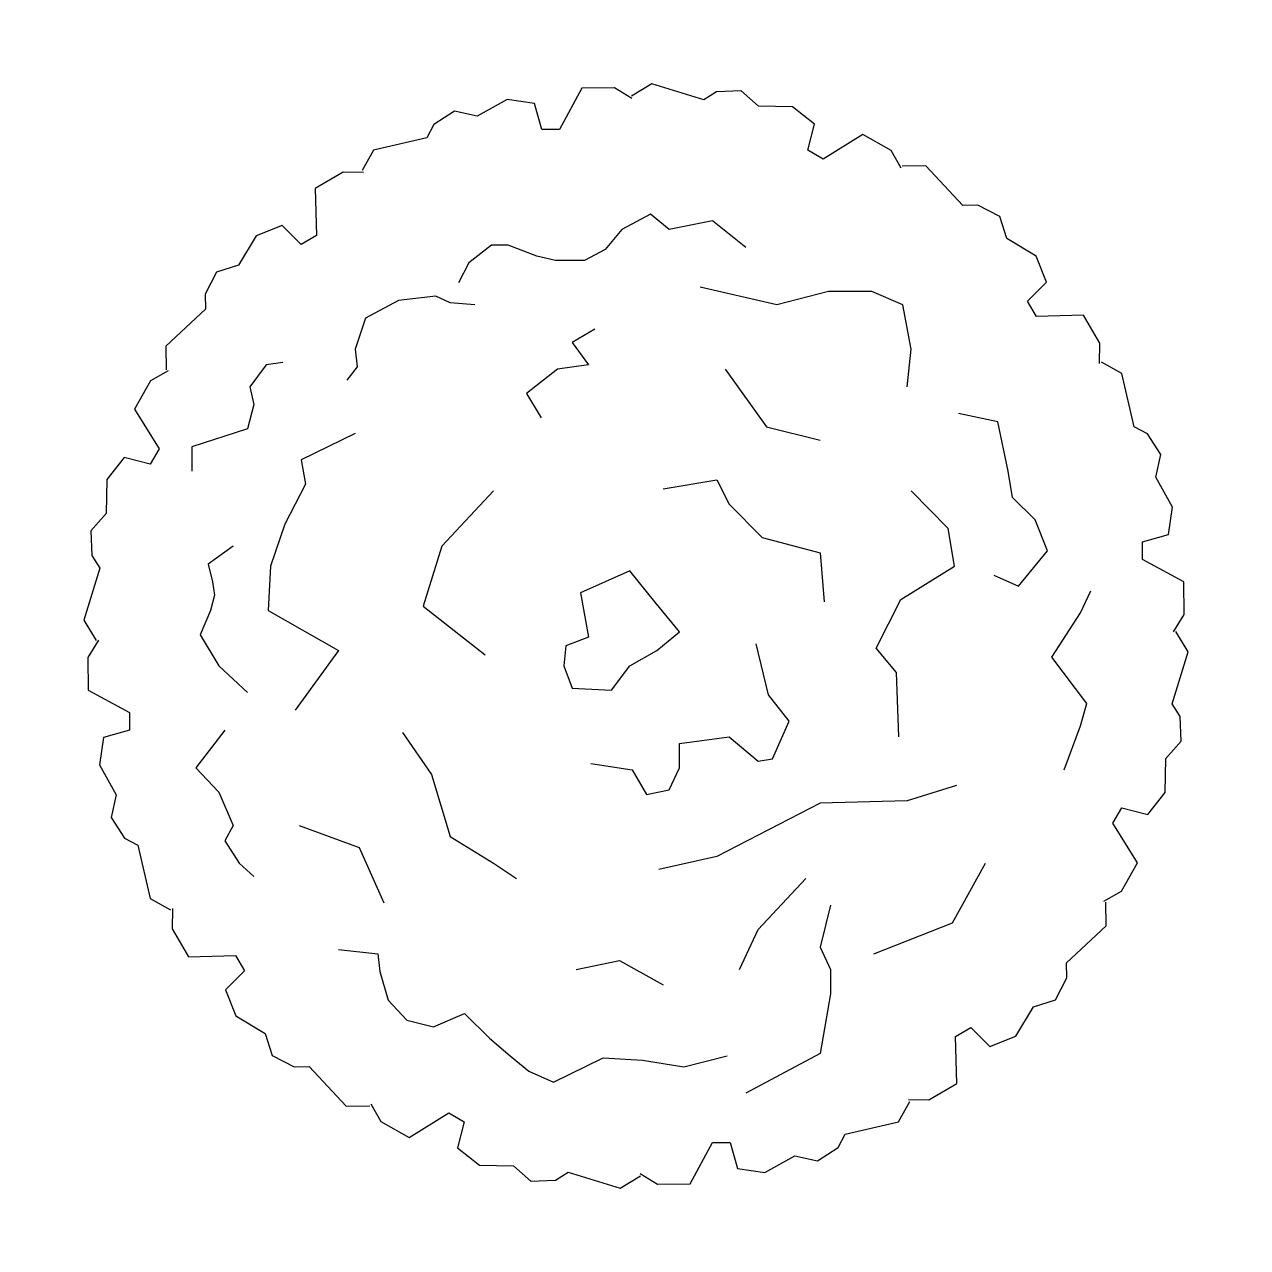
# Model space of a CAD drawing. Extents: x -0.58 to 0.58, y -0.58 to 0.58.
import ezdxf

# ---------------------------------------------------------------- set-up
doc = ezdxf.new("R2010")
doc.units = 0
doc.header["$MEASUREMENT"] = 0
doc.layers.get('0').update_dxf_attribs({"linetype": 'CONTINUOUS'})

# ---------------------------------------------------------------- blocks, each defined once
blk = doc.blocks.new('BRANCHD', base_point=(0.5, 0.5))
for p, q in [((0.9506, 0.7433), (0.9315, 0.7539)), ((0.962, 0.694), (0.9506, 0.7433)), ((0.9742, 0.6875), (0.962, 0.694)), ((0.9865, 0.6682), (0.9742, 0.6875)), ((0.9821, 0.6473), (0.9865, 0.6682)), ((0.9973, 0.6196), (0.9821, 0.6473)), ((0.9936, 0.594), (0.9973, 0.6196)), ((0.9697, 0.5873), (0.9936, 0.594)), ((0.9697, 0.5708), (0.9697, 0.5873)), ((1.008, 0.5503), (0.9697, 0.5708)), ((1.0081, 0.52), (1.008, 0.5503)), ((0.9985, 0.5039), (1.0081, 0.52))]:
    blk.add_line(p, q)

msp = doc.modelspace()

# ---------------------------------------------------------------- linework, layer by layer
for points in [[(0.1034, 0.3661), (0.0722, 0.3912), (0.0313, 0.3828), (0.0138, 0.3974), (0.0138, 0.3974), (-0.0134, 0.3828), (-0.029, 0.364), (-0.0485, 0.3536), (-0.0758, 0.3536), (-0.0933, 0.3577), (-0.1205, 0.3682), (-0.1361, 0.3682), (-0.1575, 0.3515), (-0.1672, 0.3328)], [(0.2553, 0.2347), (0.2592, 0.2701), (0.2514, 0.3119), (0.2222, 0.3244), (0.1813, 0.3244), (0.1326, 0.3119), (0.0605, 0.3285)], [(-0.1517, 0.3119), (-0.1751, 0.3139), (-0.1887, 0.3202), (-0.2237, 0.316), (-0.2549, 0.2993), (-0.2646, 0.2701), (-0.2627, 0.2535), (-0.2724, 0.2409)], [(-0.0388, 0.2889), (-0.0602, 0.2764), (-0.0446, 0.2555), (-0.0738, 0.2514), (-0.103, 0.2284), (-0.0894, 0.2055)], [(-0.3328, 0.2576), (-0.3484, 0.2555), (-0.3639, 0.2347), (-0.36, 0.218), (-0.3659, 0.195), (-0.4184, 0.1783), (-0.4184, 0.1554)], [(0.0839, 0.2514), (0.1229, 0.1971), (0.1735, 0.1846)], [(0.3371, 0.0573), (0.3604, 0.0469), (0.3877, 0.0803), (0.376, 0.1095), (0.3546, 0.1304), (0.3507, 0.1554), (0.341, 0.2017), (0.3039, 0.2097)], [(-0.2646, 0.1909), (-0.3153, 0.1658), (-0.3114, 0.1429), (-0.3308, 0.1053), (-0.3444, 0.0657), (-0.3464, 0.024), (-0.2802, -0.0136), (-0.3211, -0.0699)], [(0.0255, 0.1387), (0.0761, 0.1471), (0.0878, 0.1241), (0.119, 0.0928), (0.1735, 0.0782), (0.1774, 0.0323)], [(-0.1342, 0.1366), (-0.1828, 0.0845), (-0.2004, 0.0281), (-0.142, -0.0177)], [(0.2475, -0.0949), (0.2455, -0.0344), (0.2261, -0.0115), (0.2494, 0.0344), (0.3001, 0.0657), (0.2942, 0.1012), (0.2592, 0.1366)], [(-0.3795, 0.0845), (-0.4029, 0.0678), (-0.399, 0.0511), (-0.397, 0.0386), (-0.4009, 0.024), (-0.4107, 0.001), (-0.3931, -0.0282), (-0.3659, -0.0532)], [(0.4032, -0.1262), (0.4188, -0.0845), (0.4247, -0.0637), (0.3916, -0.0198), (0.4188, 0.0219), (0.4285, 0.0427)], [(-0.0427, -0.12), (-0.0037, -0.1262), (0.0099, -0.1492), (0.0313, -0.145), (0.0411, -0.1241), (0.0411, -0.1012), (0.0878, -0.0949), (0.1151, -0.1179), (0.1287, -0.1158), (0.1443, -0.0803), (0.1248, -0.0553), (0.1131, -0.0073)], [(-0.3873, -0.0887), (-0.4146, -0.1241), (-0.3931, -0.1471), (-0.3931, -0.1471), (-0.3795, -0.1784), (-0.3873, -0.193), (-0.3737, -0.2139), (-0.36, -0.2264)], [(-0.2198, -0.0908), (-0.1926, -0.1304), (-0.1751, -0.1888), (-0.1342, -0.2139), (-0.1127, -0.2285)], [(0.302, -0.1408), (0.2553, -0.1554), (0.1735, -0.1576), (0.0761, -0.2076), (0.0216, -0.2201)], [(-0.3172, -0.1784), (-0.2607, -0.1993), (-0.2374, -0.2514)], [(0.2241, -0.2994), (0.2981, -0.2702), (0.3292, -0.2139)], [(0.0975, -0.314), (0.1151, -0.2764), (0.1599, -0.2285)], [(0.1832, -0.2535), (0.1735, -0.2932), (0.1832, -0.314), (0.1832, -0.337), (0.1735, -0.3933), (0.1034, -0.4308)], [(-0.2802, -0.2952), (-0.2432, -0.2994), (-0.2413, -0.3161), (-0.2335, -0.3432), (-0.216, -0.362), (-0.1906, -0.3682), (-0.1614, -0.3557), (-0.1381, -0.3787), (-0.1186, -0.3954), (-0.1011, -0.41), (-0.0777, -0.4204), (-0.0309, -0.3974), (0.006, -0.3995), (0.045, -0.4058), (0.0859, -0.3954)], [(-0.0563, -0.314), (-0.0154, -0.3057), (0.0255, -0.3286)]]:
    msp.add_lwpolyline(points)
msp.add_lwpolyline([(-0.0057, 0.0615), (-0.0524, 0.0407), (-0.0446, -0.0011), (-0.066, -0.0094), (-0.0679, -0.0282), (-0.0602, -0.0491), (-0.0232, -0.0511), (-0.0057, -0.0282), (0.0196, -0.0136), (0.0411, 0.0039), (0.0177, 0.0323)], close=True)

# ---------------------------------------------------------------- block references
at = {"xscale": 1.0159998984, "yscale": 1.0159998984, "zscale": 1.0159998984}
for rotation in [59.99999999999999, 90, 30, 120, 150, 330.0000000000001, 180, 210, 300.0000000000001, 240, 270]:
    msp.add_blockref('BRANCHD', (0, 0), dxfattribs=dict(at, rotation=rotation))
msp.add_blockref('BRANCHD', (0, 0), dxfattribs=at)

doc.saveas('drawing.dxf')
